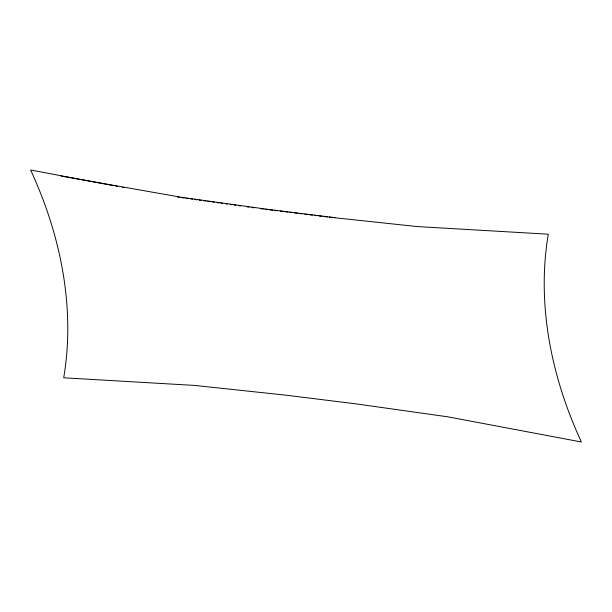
<?xml version="1.0" encoding="UTF-8"?>
<svg xmlns="http://www.w3.org/2000/svg" width="612" height="612" viewBox="0 0 612 612"><rect width="100%" height="100%" fill="white"/><g stroke="black" fill="none" stroke-linecap="round" stroke-linejoin="round"><path stroke-width="0.92" d="M327.504 216.977L323.725 216.541M329.394 217.176L417.292 226.57L548.298 234.205A407.722 305.985 40.8 0 0 581.4 441.994L447.594 416.787L355.411 403.79L286.385 395.23L194.708 385.43L63.702 377.795A407.722 305.985 40.8 0 0 30.6 170.006L113.878 185.696M334.971 217.65L265.945 209.09L180.754 197.186L61.169 176.095M260.375 208.684L263.206 209.036M265.103 209.266L267.934 209.618M269.831 209.855L272.661 210.207M274.558 210.444L277.389 210.796M280.227 211.148L283.065 211.5M284.955 211.729L287.793 212.081M289.683 212.318L292.521 212.67M294.41 212.907L297.248 213.259M299.138 213.489L301.976 213.84M304.814 214.192L307.652 214.544M309.542 214.781L312.38 215.133M314.27 215.363L317.108 215.715M318.997 215.952L321.836 216.304M177.572 197.072L179.454 197.332M181.336 197.6L184.158 197.997M186.04 198.265L187.922 198.525M190.745 198.923L192.627 199.191M194.501 199.458L197.324 199.856M199.206 200.116L201.088 200.384M203.911 200.782L205.793 201.05M207.675 201.317L210.497 201.715M212.379 201.975L214.261 202.243M217.084 202.641L218.966 202.909M220.84 203.169L222.722 203.436M225.545 203.834L227.427 204.102M230.25 204.5L232.132 204.768M234.013 205.028L235.895 205.295M238.718 205.693L240.6 205.961M247.179 206.887L249.061 207.154M251.884 207.552L253.766 207.812M115.745 186.048L117.619 186.4M122.301 187.28L124.167 187.632"/></g></svg>
